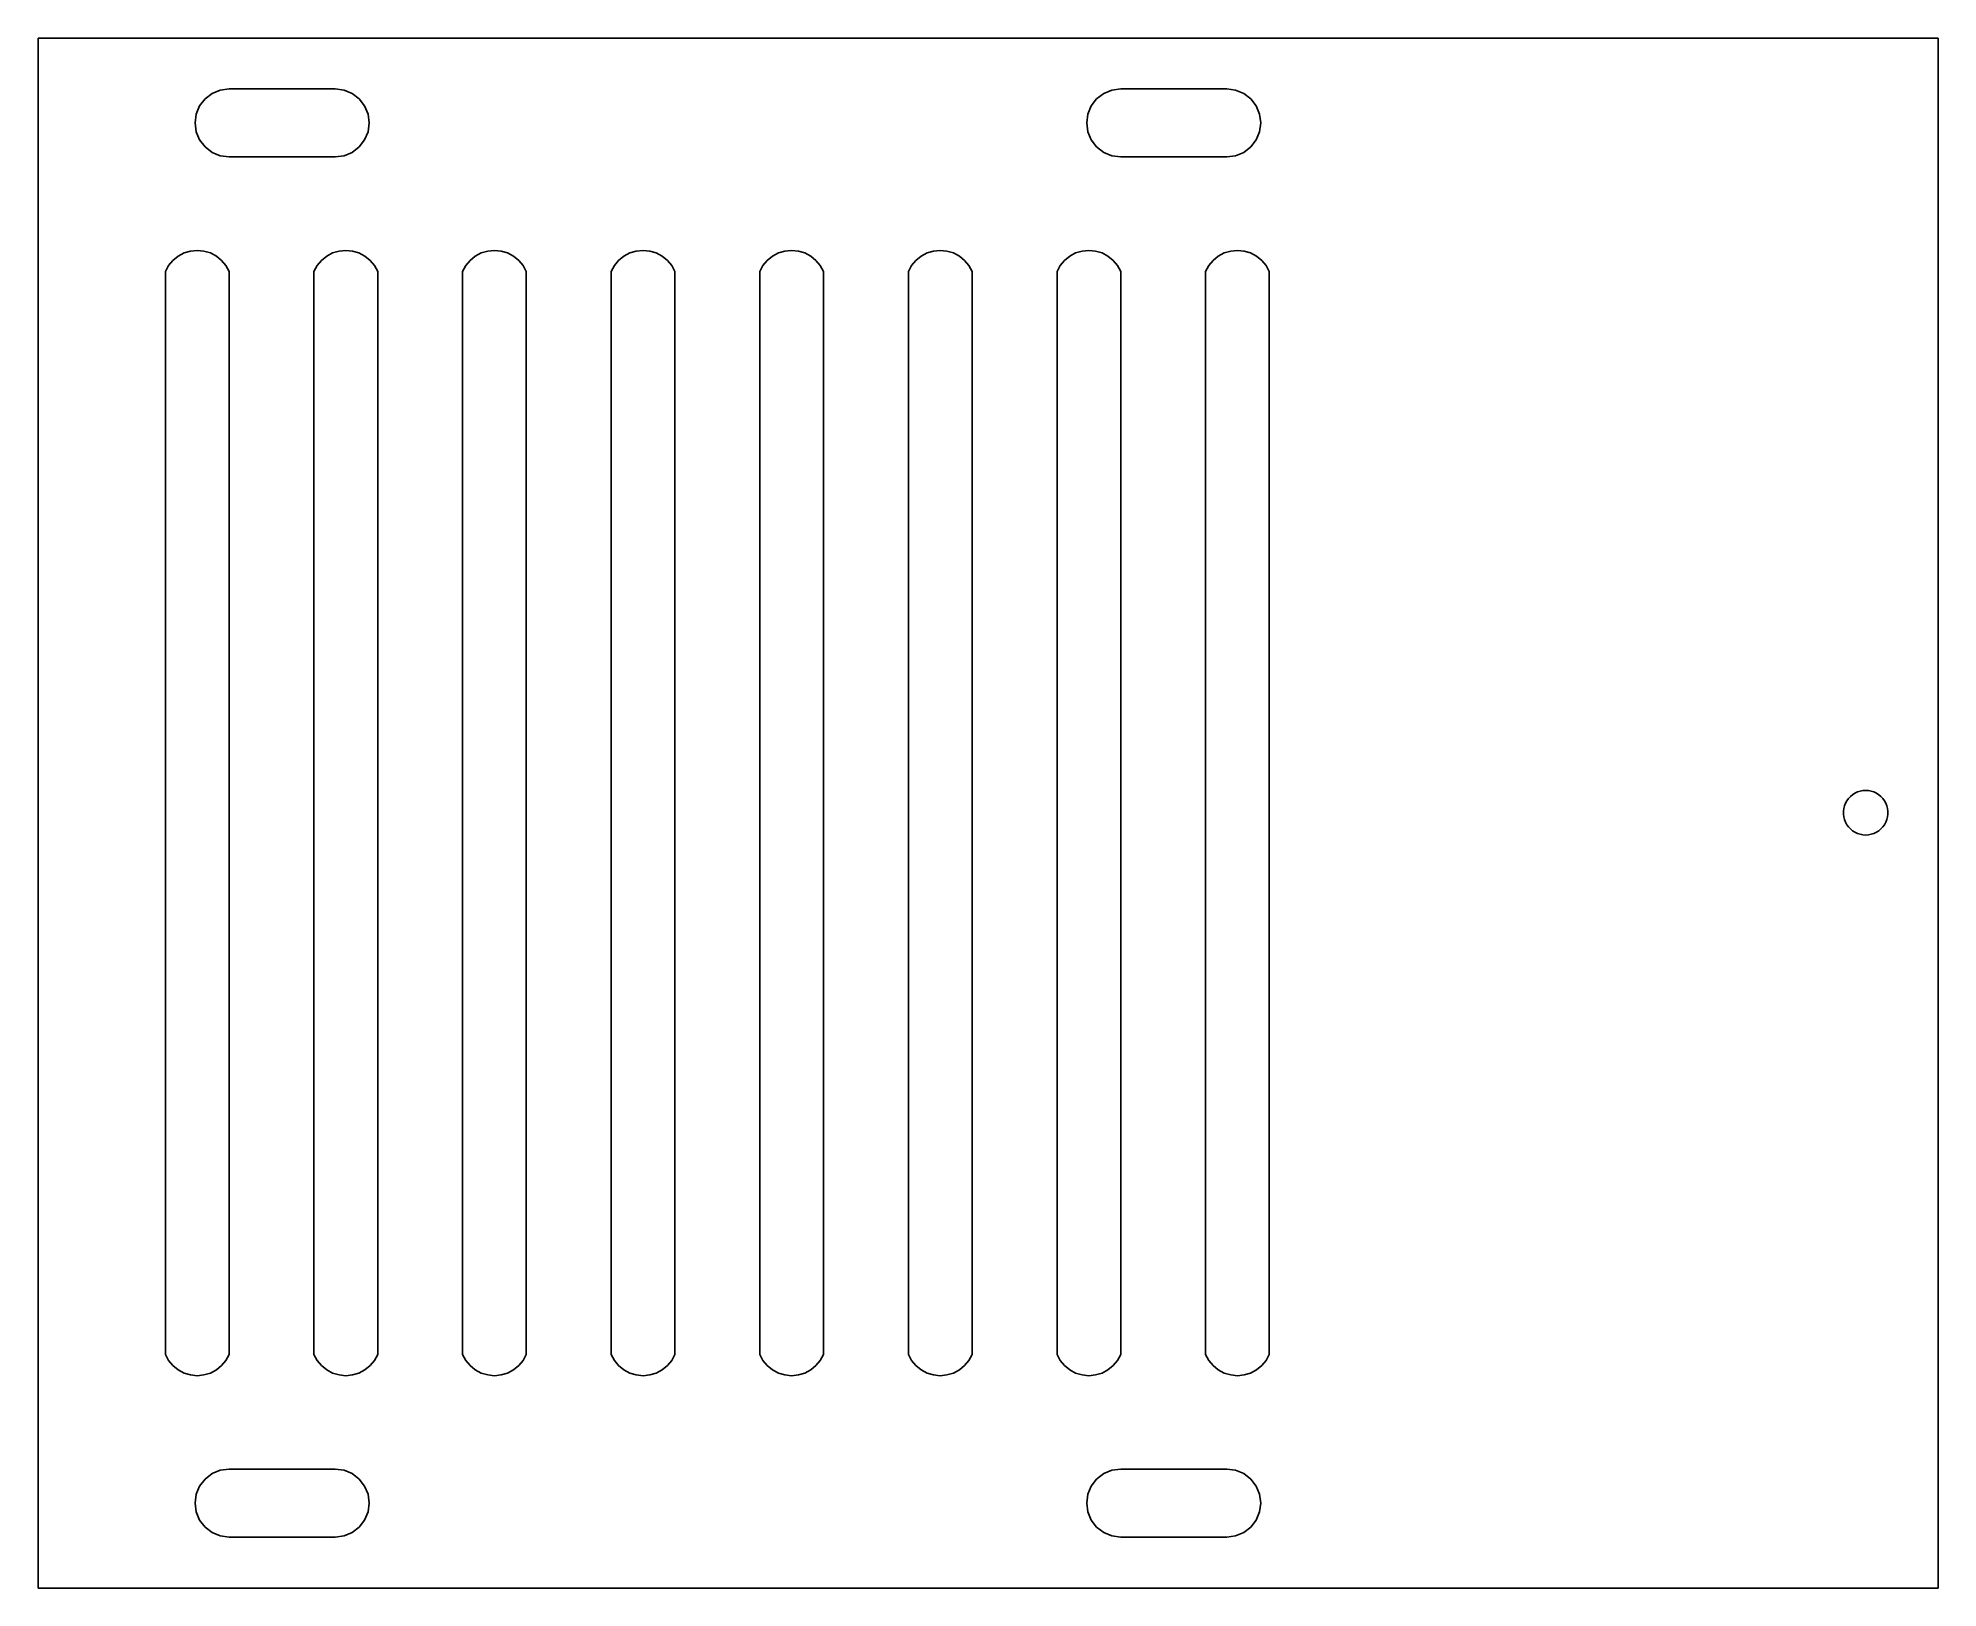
# Model space of a CAD drawing. Extents: x -52.7 to 36.8, y -15.8 to 57.2.
import ezdxf

# ---------------------------------------------------------------- set-up
doc = ezdxf.new("R2010")
doc.units = 0
doc.header["$MEASUREMENT"] = 0
doc.layers.get('0').update_dxf_attribs({"linetype": 'CONTINUOUS'})

msp = doc.modelspace()

# ---------------------------------------------------------------- linework, layer by layer
for p, q in [((-52.74, -15.835), (-52.74, 57.165)), ((-52.74, 57.165), (36.76, 57.165)), ((36.76, 57.165), (36.76, -15.835)), ((-44.155, 54.711), (-44.54, 54.551)), ((-43.74, 54.765), (-44.155, 54.711)), ((-38.74, 54.765), (-43.74, 54.765)), ((-38.74, 54.765), (-38.326, 54.711)), ((-38.326, 54.711), (-37.94, 54.551)), ((-2.155, 54.711), (-2.54, 54.551)), ((-1.74, 54.765), (-2.155, 54.711)), ((3.26, 54.765), (-1.74, 54.765)), ((3.26, 54.765), (3.674, 54.711)), ((3.674, 54.711), (4.06, 54.551)), ((-45.126, 53.965), (-45.286, 53.58)), ((-44.872, 54.297), (-45.126, 53.965)), ((-44.54, 54.551), (-44.872, 54.297)), ((-37.94, 54.551), (-37.609, 54.297)), ((-37.609, 54.297), (-37.355, 53.965)), ((-37.355, 53.965), (-37.195, 53.58)), ((-3.126, 53.965), (-3.286, 53.58)), ((-2.872, 54.297), (-3.126, 53.965)), ((-2.54, 54.551), (-2.872, 54.297)), ((4.06, 54.551), (4.391, 54.297)), ((4.391, 54.297), (4.645, 53.965)), ((4.645, 53.965), (4.805, 53.58)), ((-45.286, 53.58), (-45.34, 53.165)), ((-45.34, 53.165), (-45.286, 52.751)), ((-37.195, 53.58), (-37.14, 53.165)), ((-37.14, 53.165), (-37.195, 52.751)), ((-3.286, 53.58), (-3.34, 53.165)), ((-3.34, 53.165), (-3.286, 52.751)), ((4.805, 53.58), (4.86, 53.165)), ((4.86, 53.165), (4.805, 52.751)), ((-45.286, 52.751), (-45.126, 52.365)), ((-45.126, 52.365), (-44.872, 52.034)), ((-44.872, 52.034), (-44.54, 51.78)), ((-37.609, 52.034), (-37.94, 51.78)), ((-37.355, 52.365), (-37.609, 52.034)), ((-37.195, 52.751), (-37.355, 52.365)), ((-3.286, 52.751), (-3.126, 52.365)), ((-3.126, 52.365), (-2.872, 52.034)), ((-2.872, 52.034), (-2.54, 51.78)), ((4.391, 52.034), (4.06, 51.78)), ((4.645, 52.365), (4.391, 52.034)), ((4.805, 52.751), (4.645, 52.365)), ((-44.54, 51.78), (-44.155, 51.62)), ((-44.155, 51.62), (-43.74, 51.565)), ((-38.74, 51.565), (-43.74, 51.565)), ((-38.326, 51.62), (-38.74, 51.565)), ((-37.94, 51.78), (-38.326, 51.62)), ((-2.54, 51.78), (-2.155, 51.62)), ((-2.155, 51.62), (-1.74, 51.565)), ((3.26, 51.565), (-1.74, 51.565)), ((3.674, 51.62), (3.26, 51.565)), ((4.06, 51.78), (3.674, 51.62)), ((-46.59, 46.446), (-46.388, 46.691)), ((-46.388, 46.691), (-46.142, 46.893)), ((-46.142, 46.893), (-45.861, 47.042)), ((-45.861, 47.042), (-45.557, 47.134)), ((-45.557, 47.134), (-45.24, 47.165)), ((-45.24, 47.165), (-44.924, 47.134)), ((-44.924, 47.134), (-44.62, 47.042)), ((-44.62, 47.042), (-44.339, 46.893)), ((-44.339, 46.893), (-44.093, 46.691)), ((-44.093, 46.691), (-43.891, 46.446)), ((-39.59, 46.446), (-39.388, 46.691)), ((-39.388, 46.691), (-39.142, 46.893)), ((-39.142, 46.893), (-38.861, 47.042)), ((-38.861, 47.042), (-38.557, 47.134)), ((-38.557, 47.134), (-38.24, 47.165)), ((-38.24, 47.165), (-37.924, 47.134)), ((-37.924, 47.134), (-37.62, 47.042)), ((-37.62, 47.042), (-37.339, 46.893)), ((-37.339, 46.893), (-37.093, 46.691)), ((-37.093, 46.691), (-36.891, 46.446)), ((-32.59, 46.446), (-32.388, 46.691)), ((-32.388, 46.691), (-32.142, 46.893)), ((-32.142, 46.893), (-31.861, 47.042)), ((-31.861, 47.042), (-31.557, 47.134)), ((-31.557, 47.134), (-31.24, 47.165)), ((-31.24, 47.165), (-30.924, 47.134)), ((-30.924, 47.134), (-30.62, 47.042)), ((-30.62, 47.042), (-30.339, 46.893)), ((-30.339, 46.893), (-30.093, 46.691)), ((-30.093, 46.691), (-29.891, 46.446)), ((-25.59, 46.446), (-25.388, 46.691)), ((-25.388, 46.691), (-25.142, 46.893)), ((-25.142, 46.893), (-24.861, 47.042)), ((-24.861, 47.042), (-24.557, 47.134)), ((-24.557, 47.134), (-24.24, 47.165)), ((-24.24, 47.165), (-23.924, 47.134)), ((-23.924, 47.134), (-23.62, 47.042)), ((-23.62, 47.042), (-23.339, 46.893)), ((-23.339, 46.893), (-23.093, 46.691)), ((-23.093, 46.691), (-22.891, 46.446)), ((-18.59, 46.446), (-18.388, 46.691)), ((-18.388, 46.691), (-18.142, 46.893)), ((-18.142, 46.893), (-17.861, 47.042)), ((-17.861, 47.042), (-17.557, 47.134)), ((-17.557, 47.134), (-17.24, 47.165)), ((-17.24, 47.165), (-16.924, 47.134)), ((-16.924, 47.134), (-16.62, 47.042)), ((-16.62, 47.042), (-16.339, 46.893)), ((-16.339, 46.893), (-16.093, 46.691)), ((-16.093, 46.691), (-15.891, 46.446)), ((-11.59, 46.446), (-11.388, 46.691)), ((-11.388, 46.691), (-11.142, 46.893)), ((-11.142, 46.893), (-10.861, 47.042)), ((-10.861, 47.042), (-10.557, 47.134)), ((-10.557, 47.134), (-10.24, 47.165)), ((-10.24, 47.165), (-9.924, 47.134)), ((-9.924, 47.134), (-9.62, 47.042)), ((-9.62, 47.042), (-9.339, 46.893)), ((-9.339, 46.893), (-9.093, 46.691)), ((-9.093, 46.691), (-8.891, 46.446)), ((-4.59, 46.446), (-4.388, 46.691)), ((-4.388, 46.691), (-4.142, 46.893)), ((-4.142, 46.893), (-3.861, 47.042)), ((-3.861, 47.042), (-3.557, 47.134)), ((-3.557, 47.134), (-3.24, 47.165)), ((-3.24, 47.165), (-2.924, 47.134)), ((-2.924, 47.134), (-2.62, 47.042)), ((-2.62, 47.042), (-2.339, 46.893)), ((-2.339, 46.893), (-2.093, 46.691)), ((-2.093, 46.691), (-1.891, 46.446)), ((2.41, 46.446), (2.612, 46.691)), ((2.612, 46.691), (2.858, 46.893)), ((2.858, 46.893), (3.139, 47.042)), ((3.139, 47.042), (3.443, 47.134)), ((3.443, 47.134), (3.76, 47.165)), ((3.76, 47.165), (4.076, 47.134)), ((4.076, 47.134), (4.38, 47.042)), ((4.38, 47.042), (4.661, 46.893)), ((4.661, 46.893), (4.907, 46.691)), ((4.907, 46.691), (5.109, 46.446)), ((-46.74, 46.165), (-46.59, 46.446)), ((-46.74, -4.835), (-46.74, 46.165)), ((-43.891, 46.446), (-43.74, 46.165)), ((-43.74, 46.165), (-43.74, -4.835)), ((-39.74, 46.165), (-39.59, 46.446)), ((-39.74, -4.835), (-39.74, 46.165)), ((-36.891, 46.446), (-36.74, 46.165)), ((-36.74, 46.165), (-36.74, -4.835)), ((-32.74, 46.165), (-32.59, 46.446)), ((-32.74, -4.835), (-32.74, 46.165)), ((-29.891, 46.446), (-29.74, 46.165)), ((-29.74, 46.165), (-29.74, -4.835)), ((-25.74, 46.165), (-25.59, 46.446)), ((-25.74, -4.835), (-25.74, 46.165)), ((-22.891, 46.446), (-22.74, 46.165)), ((-22.74, 46.165), (-22.74, -4.835)), ((-18.74, 46.165), (-18.59, 46.446)), ((-18.74, -4.835), (-18.74, 46.165)), ((-15.891, 46.446), (-15.74, 46.165)), ((-15.74, 46.165), (-15.74, -4.835)), ((-11.74, 46.165), (-11.59, 46.446)), ((-11.74, -4.835), (-11.74, 46.165)), ((-8.891, 46.446), (-8.74, 46.165)), ((-8.74, 46.165), (-8.74, -4.835)), ((-4.74, 46.165), (-4.59, 46.446)), ((-4.74, -4.835), (-4.74, 46.165)), ((-1.891, 46.446), (-1.74, 46.165)), ((-1.74, 46.165), (-1.74, -4.835)), ((2.26, 46.165), (2.41, 46.446)), ((2.26, -4.835), (2.26, 46.165)), ((5.109, 46.446), (5.26, 46.165)), ((5.26, 46.165), (5.26, -4.835)), ((32.634, 21.444), (32.736, 21.528)), ((32.736, 21.528), (32.847, 21.599)), ((32.847, 21.599), (32.967, 21.655)), ((32.967, 21.655), (33.092, 21.696)), ((33.092, 21.696), (33.222, 21.72)), ((33.222, 21.72), (33.353, 21.729)), ((33.353, 21.729), (33.485, 21.72)), ((33.485, 21.72), (33.614, 21.696)), ((33.614, 21.696), (33.74, 21.655)), ((33.74, 21.655), (33.859, 21.599)), ((33.859, 21.599), (33.97, 21.528)), ((33.97, 21.528), (34.072, 21.444)), ((32.305, 20.744), (32.322, 20.875)), ((32.305, 20.613), (32.305, 20.744)), ((32.322, 20.482), (32.305, 20.613)), ((32.322, 20.875), (32.355, 21.003)), ((32.355, 21.003), (32.403, 21.126)), ((32.403, 21.126), (32.467, 21.241)), ((32.467, 21.241), (32.544, 21.348)), ((32.544, 21.348), (32.634, 21.444)), ((34.072, 21.444), (34.162, 21.348)), ((34.162, 21.348), (34.24, 21.241)), ((34.24, 21.241), (34.303, 21.126)), ((34.303, 21.126), (34.352, 21.003)), ((34.352, 21.003), (34.385, 20.875)), ((34.385, 20.875), (34.401, 20.744)), ((34.401, 20.613), (34.385, 20.482)), ((34.401, 20.744), (34.401, 20.613)), ((32.355, 20.354), (32.322, 20.482)), ((32.403, 20.231), (32.355, 20.354)), ((32.467, 20.116), (32.403, 20.231)), ((32.544, 20.009), (32.467, 20.116)), ((32.634, 19.913), (32.544, 20.009)), ((32.736, 19.829), (32.634, 19.913)), ((32.847, 19.758), (32.736, 19.829)), ((32.967, 19.702), (32.847, 19.758)), ((33.092, 19.662), (32.967, 19.702)), ((33.74, 19.702), (33.614, 19.662)), ((33.859, 19.758), (33.74, 19.702)), ((33.97, 19.829), (33.859, 19.758)), ((34.072, 19.913), (33.97, 19.829)), ((34.162, 20.009), (34.072, 19.913)), ((34.24, 20.116), (34.162, 20.009)), ((34.303, 20.231), (34.24, 20.116)), ((34.352, 20.354), (34.303, 20.231)), ((34.385, 20.482), (34.352, 20.354)), ((33.222, 19.637), (33.092, 19.662)), ((33.353, 19.629), (33.222, 19.637)), ((33.485, 19.637), (33.353, 19.629)), ((33.614, 19.662), (33.485, 19.637)), ((-46.74, -4.835), (-46.59, -5.115)), ((-46.59, -5.115), (-46.388, -5.36)), ((-46.388, -5.36), (-46.142, -5.562)), ((-44.339, -5.562), (-44.093, -5.36)), ((-44.093, -5.36), (-43.891, -5.115)), ((-43.891, -5.115), (-43.74, -4.835)), ((-39.74, -4.835), (-39.59, -5.115)), ((-39.59, -5.115), (-39.388, -5.36)), ((-39.388, -5.36), (-39.142, -5.562)), ((-37.339, -5.562), (-37.093, -5.36)), ((-37.093, -5.36), (-36.891, -5.115)), ((-36.891, -5.115), (-36.74, -4.835)), ((-32.74, -4.835), (-32.59, -5.115)), ((-32.59, -5.115), (-32.388, -5.36)), ((-32.388, -5.36), (-32.142, -5.562)), ((-30.339, -5.562), (-30.093, -5.36)), ((-30.093, -5.36), (-29.891, -5.115)), ((-29.891, -5.115), (-29.74, -4.835)), ((-25.74, -4.835), (-25.59, -5.115)), ((-25.59, -5.115), (-25.388, -5.36)), ((-25.388, -5.36), (-25.142, -5.562)), ((-23.339, -5.562), (-23.093, -5.36)), ((-23.093, -5.36), (-22.891, -5.115)), ((-22.891, -5.115), (-22.74, -4.835)), ((-18.74, -4.835), (-18.59, -5.115)), ((-18.59, -5.115), (-18.388, -5.36)), ((-18.388, -5.36), (-18.142, -5.562)), ((-16.339, -5.562), (-16.093, -5.36)), ((-16.093, -5.36), (-15.891, -5.115)), ((-15.891, -5.115), (-15.74, -4.835)), ((-11.74, -4.835), (-11.59, -5.115)), ((-11.59, -5.115), (-11.388, -5.36)), ((-11.388, -5.36), (-11.142, -5.562)), ((-9.339, -5.562), (-9.093, -5.36)), ((-9.093, -5.36), (-8.891, -5.115)), ((-8.891, -5.115), (-8.74, -4.835)), ((-4.74, -4.835), (-4.59, -5.115)), ((-4.59, -5.115), (-4.388, -5.36)), ((-4.388, -5.36), (-4.142, -5.562)), ((-2.339, -5.562), (-2.093, -5.36)), ((-2.093, -5.36), (-1.891, -5.115)), ((-1.891, -5.115), (-1.74, -4.835)), ((2.26, -4.835), (2.41, -5.115)), ((2.41, -5.115), (2.612, -5.36)), ((2.612, -5.36), (2.858, -5.562)), ((4.661, -5.562), (4.907, -5.36)), ((4.907, -5.36), (5.109, -5.115)), ((5.109, -5.115), (5.26, -4.835)), ((-46.142, -5.562), (-45.861, -5.711)), ((-45.861, -5.711), (-45.557, -5.803)), ((-45.557, -5.803), (-45.24, -5.835)), ((-45.24, -5.835), (-44.924, -5.803)), ((-44.924, -5.803), (-44.62, -5.711)), ((-44.62, -5.711), (-44.339, -5.562)), ((-39.142, -5.562), (-38.861, -5.711)), ((-38.861, -5.711), (-38.557, -5.803)), ((-38.557, -5.803), (-38.24, -5.835)), ((-38.24, -5.835), (-37.924, -5.803)), ((-37.924, -5.803), (-37.62, -5.711)), ((-37.62, -5.711), (-37.339, -5.562)), ((-32.142, -5.562), (-31.861, -5.711)), ((-31.861, -5.711), (-31.557, -5.803)), ((-31.557, -5.803), (-31.24, -5.835)), ((-31.24, -5.835), (-30.924, -5.803)), ((-30.924, -5.803), (-30.62, -5.711)), ((-30.62, -5.711), (-30.339, -5.562)), ((-25.142, -5.562), (-24.861, -5.711)), ((-24.861, -5.711), (-24.557, -5.803)), ((-24.557, -5.803), (-24.24, -5.835)), ((-24.24, -5.835), (-23.924, -5.803)), ((-23.924, -5.803), (-23.62, -5.711)), ((-23.62, -5.711), (-23.339, -5.562)), ((-18.142, -5.562), (-17.861, -5.711)), ((-17.861, -5.711), (-17.557, -5.803)), ((-17.557, -5.803), (-17.24, -5.835)), ((-17.24, -5.835), (-16.924, -5.803)), ((-16.924, -5.803), (-16.62, -5.711)), ((-16.62, -5.711), (-16.339, -5.562)), ((-11.142, -5.562), (-10.861, -5.711)), ((-10.861, -5.711), (-10.557, -5.803)), ((-10.557, -5.803), (-10.24, -5.835)), ((-10.24, -5.835), (-9.924, -5.803)), ((-9.924, -5.803), (-9.62, -5.711)), ((-9.62, -5.711), (-9.339, -5.562)), ((-4.142, -5.562), (-3.861, -5.711)), ((-3.861, -5.711), (-3.557, -5.803)), ((-3.557, -5.803), (-3.24, -5.835)), ((-3.24, -5.835), (-2.924, -5.803)), ((-2.924, -5.803), (-2.62, -5.711)), ((-2.62, -5.711), (-2.339, -5.562)), ((2.858, -5.562), (3.139, -5.711)), ((3.139, -5.711), (3.443, -5.803)), ((3.443, -5.803), (3.76, -5.835)), ((3.76, -5.835), (4.076, -5.803)), ((4.076, -5.803), (4.38, -5.711)), ((4.38, -5.711), (4.661, -5.562)), ((-44.872, -10.703), (-45.126, -11.035)), ((-44.54, -10.449), (-44.872, -10.703)), ((-44.155, -10.289), (-44.54, -10.449)), ((-43.74, -10.235), (-44.155, -10.289)), ((-38.74, -10.235), (-43.74, -10.235)), ((-38.74, -10.235), (-38.326, -10.289)), ((-38.326, -10.289), (-37.94, -10.449)), ((-37.94, -10.449), (-37.609, -10.703)), ((-37.609, -10.703), (-37.355, -11.035)), ((-3.126, -11.035), (-2.872, -10.703)), ((-2.872, -10.703), (-2.54, -10.449)), ((-2.54, -10.449), (-2.155, -10.289)), ((-2.155, -10.289), (-1.74, -10.235)), ((3.26, -10.235), (-1.74, -10.235)), ((3.26, -10.235), (3.674, -10.289)), ((3.674, -10.289), (4.06, -10.449)), ((4.06, -10.449), (4.391, -10.703)), ((4.391, -10.703), (4.645, -11.035)), ((-45.286, -11.42), (-45.34, -11.835)), ((-45.126, -11.035), (-45.286, -11.42)), ((-37.355, -11.035), (-37.195, -11.42)), ((-37.195, -11.42), (-37.14, -11.835)), ((-3.34, -11.835), (-3.286, -11.42)), ((-3.286, -11.42), (-3.126, -11.035)), ((4.645, -11.035), (4.805, -11.42)), ((4.805, -11.42), (4.86, -11.835)), ((-45.34, -11.835), (-45.286, -12.249)), ((-45.286, -12.249), (-45.126, -12.635)), ((-37.195, -12.249), (-37.355, -12.635)), ((-37.14, -11.835), (-37.195, -12.249)), ((-3.286, -12.249), (-3.34, -11.835)), ((-3.126, -12.635), (-3.286, -12.249)), ((4.805, -12.249), (4.645, -12.635)), ((4.86, -11.835), (4.805, -12.249)), ((-45.126, -12.635), (-44.872, -12.966)), ((-44.872, -12.966), (-44.54, -13.22)), ((-44.54, -13.22), (-44.155, -13.38)), ((-44.155, -13.38), (-43.74, -13.435)), ((-38.326, -13.38), (-38.74, -13.435)), ((-37.94, -13.22), (-38.326, -13.38)), ((-37.609, -12.966), (-37.94, -13.22)), ((-37.355, -12.635), (-37.609, -12.966)), ((-2.872, -12.966), (-3.126, -12.635)), ((-2.54, -13.22), (-2.872, -12.966)), ((-2.155, -13.38), (-2.54, -13.22)), ((-1.74, -13.435), (-2.155, -13.38)), ((3.674, -13.38), (3.26, -13.435)), ((4.06, -13.22), (3.674, -13.38)), ((4.391, -12.966), (4.06, -13.22)), ((4.645, -12.635), (4.391, -12.966)), ((-38.74, -13.435), (-43.74, -13.435)), ((3.26, -13.435), (-1.74, -13.435)), ((36.76, -15.835), (-52.74, -15.835))]:
    msp.add_line(p, q)

doc.saveas('drawing.dxf')
